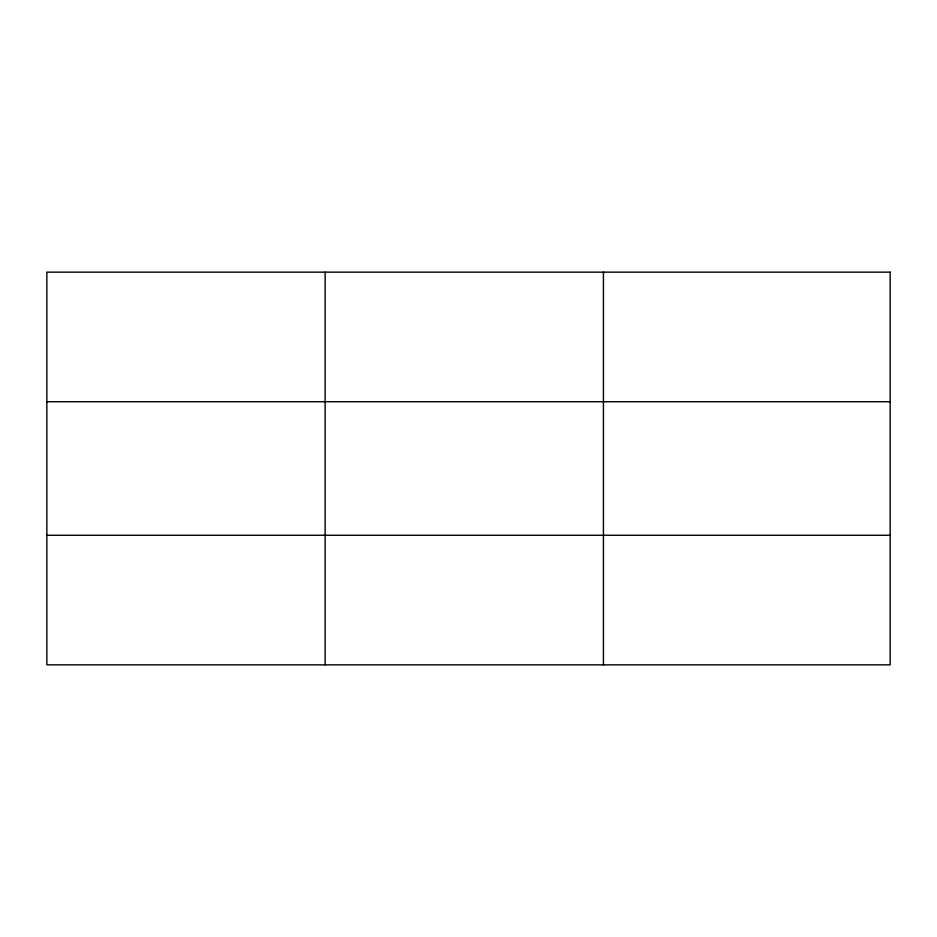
<?xml version="1.0" encoding="UTF-8"?>
<svg xmlns="http://www.w3.org/2000/svg" width="937" height="937" viewBox="0 0 937 937"><rect width="100%" height="100%" fill="white"/><g stroke="black" fill="none" stroke-linecap="round" stroke-linejoin="round"><path stroke-width="1.41" d="M325.139 664.848L325.139 272.152M603.428 664.848L603.428 272.152M46.85 401.739L890.15 401.739M46.85 535.261L890.15 535.261M890.15 272.152L890.15 664.848L46.85 664.848L46.85 272.152L890.15 272.152"/></g></svg>
